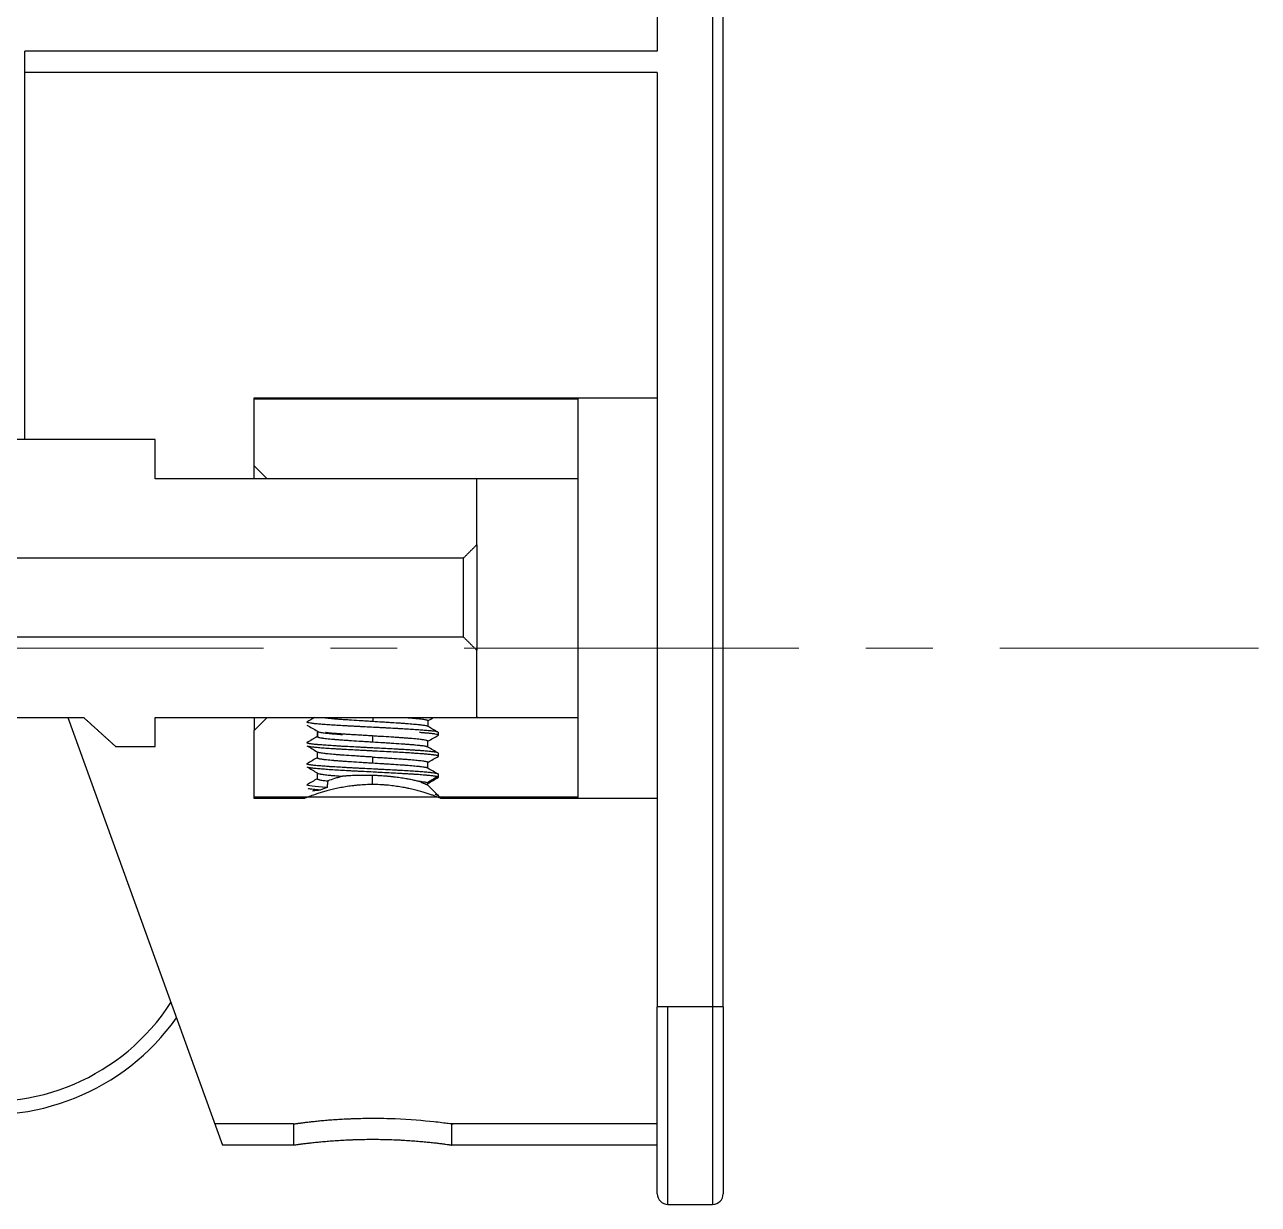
# Model space of a CAD drawing. Header units: millimetres. Extents: x 5775 to 7118, y 2756 to 3596.
# Drawn here: x 7071.67 to 7118.47, y 3073.29 to 3118.05 of the extents above; entities that cross this region are included whole.
import ezdxf

# ---------------------------------------------------------------- set-up
doc = ezdxf.new("R2010")
doc.units = ezdxf.units.MM
doc.linetypes.add('CENTERX2', pattern=[20.32, 12.7, -2.54, 2.54, -2.54])
doc.layers.add('CENTER', color=1, linetype='CENTERX2', lineweight=15)

msp = doc.modelspace()

# ---------------------------------------------------------------- linework, layer by layer
at = {"extrusion": (1, -1.83697e-16, 0)}
for p, q in [((7095.673, 3164.042), (7095.673, 3117.042)), ((7097.773, 3164.042), (7097.773, 3080.792)), ((7098.173, 3080.792), (7098.173, 3164.042)), ((7071.673, 3102.317), (7071.673, 3117.042)), ((7095.673, 3117.042), (7071.673, 3117.042)), ((7095.673, 3116.242), (7071.673, 3116.242)), ((7095.673, 3116.242), (7095.673, 3080.792)), ((7080.373, 3100.817), (7080.373, 3103.892)), ((7080.373, 3103.892), (7095.673, 3103.892)), ((7092.673, 3088.742), (7092.673, 3103.892)), ((7080.873, 3100.817), (7080.373, 3101.317)), ((7073.308, 3091.767), (7079.173, 3075.542)), ((7080.373, 3091.767), (7080.373, 3091.267)), ((7084.876, 3091.767), (7084.876, 3091.623)), ((7086.976, 3091.422), (7086.976, 3091.646)), ((7080.373, 3088.692), (7080.373, 3091.267)), ((7082.773, 3091.192), (7082.773, 3091.04)), ((7082.776, 3091.246), (7082.776, 3091.023)), ((7084.873, 3091.063), (7084.873, 3090.84)), ((7087.373, 3091.094), (7087.373, 3091.192)), ((7082.773, 3090.463), (7082.773, 3090.24)), ((7086.973, 3090.64), (7086.973, 3090.863)), ((7087.373, 3090.294), (7087.373, 3090.409)), ((7084.873, 3090.263), (7084.873, 3090.04)), ((7086.973, 3089.838), (7086.973, 3090.063)), ((7082.773, 3089.663), (7082.773, 3089.44)), ((7084.873, 3089.22), (7084.873, 3089.565)), ((7087.37, 3089.492), (7087.37, 3089.609)), ((7086.973, 3089.192), (7086.973, 3089.263)), ((7087.333, 3088.832), (7086.973, 3089.192)), ((7082.273, 3088.692), (7080.373, 3088.692)), ((7087.333, 3088.832), (7087.336, 3088.829)), ((7087.371, 3088.792), (7087.371, 3088.809)), ((7087.371, 3088.792), (7087.373, 3088.792)), ((7087.473, 3088.692), (7087.373, 3088.792)), ((7095.673, 3088.692), (7087.473, 3088.692)), ((7095.673, 3073.692), (7095.673, 3080.792)), ((7096.073, 3080.792), (7095.673, 3080.792)), ((7097.773, 3080.792), (7096.073, 3080.792)), ((7096.073, 3073.292), (7096.073, 3080.792)), ((7098.173, 3080.792), (7097.773, 3080.792)), ((7097.773, 3080.792), (7097.773, 3073.292)), ((7098.173, 3080.792), (7098.173, 3073.692)), ((7081.873, 3076.342), (7078.884, 3076.342)), ((7081.873, 3076.342), (7081.873, 3075.542)), ((7095.673, 3076.342), (7087.873, 3076.342)), ((7087.873, 3075.542), (7087.873, 3076.342)), ((7081.873, 3075.542), (7079.173, 3075.542)), ((7095.673, 3075.542), (7087.873, 3075.542)), ((7096.073, 3073.292), (7097.773, 3073.292))]:
    msp.add_line(p, q, dxfattribs=at)
for p, q in [((7092.673, 3103.842), (7080.373, 3103.842)), ((7088.823, 3098.317), (7088.823, 3100.817)), ((7092.673, 3088.742), (7080.373, 3088.742))]:
    msp.add_line(p, q)
at = {"extrusion": (1, 1.83697e-16, 0)}
msp.add_line((7080.873, 3091.767), (7080.373, 3091.267), dxfattribs=at)
for centre, radius, start, end in [((7070.317, 3085.424), 8.229, 259.1423, 327.0225), ((7070.317, 3085.424), 8.729, 259.1423, 324.5746), ((7096.073, 3073.692), 0.4, 180, 270), ((7097.773, 3073.692), 0.4, 270, 0)]:
    msp.add_arc(centre, radius, start, end)
for points, degree in [([(7076.623, 3102.317), (7073.323, 3102.317), (7070.023, 3102.317)], 2), ([(7076.623, 3100.817), (7076.623, 3101.567), (7076.623, 3102.317)], 2), ([(7092.673, 3100.817), (7082.345, 3100.817), (7076.623, 3100.817)], 2), ([(7088.823, 3098.317), (7088.573, 3098.067), (7088.323, 3097.817)], 2), ([(7069.273, 3097.817), (7077.792, 3097.817), (7086.312, 3097.817)], 2), ([(7088.323, 3094.817), (7078.798, 3094.817), (7069.273, 3094.817)], 2), ([(7088.323, 3094.817), (7088.573, 3094.567), (7088.823, 3094.317)], 2), ([(7070.023, 3091.767), (7072.456, 3091.767), (7073.906, 3091.767)], 2), ([(7073.906, 3091.767), (7074.514, 3091.217), (7075.123, 3090.667)], 2), ([(7076.623, 3090.667), (7076.623, 3091.217), (7076.623, 3091.767)], 2), ([(7076.623, 3091.767), (7082.277, 3091.767), (7092.673, 3091.767)], 2), ([(7082.679, 3091.767), (7082.578, 3091.709), (7082.477, 3091.651), (7082.376, 3091.592)], 3), ([(7082.376, 3091.477), (7082.509, 3091.4), (7082.643, 3091.323), (7082.776, 3091.246)], 3), ([(7086.942, 3091.445), (7086.965, 3091.437), (7086.976, 3091.429), (7086.976, 3091.422)], 3), ([(7086.976, 3091.646), (7087.046, 3091.687), (7087.115, 3091.727), (7087.185, 3091.767)], 3), ([(7087.373, 3091.192), (7087.24, 3091.269), (7087.108, 3091.345), (7086.976, 3091.422)], 3), ([(7082.773, 3091.04), (7082.64, 3090.963), (7082.507, 3090.886), (7082.373, 3090.809)], 3), ([(7086.973, 3090.863), (7087.106, 3090.94), (7087.239, 3091.017), (7087.373, 3091.094)], 3), ([(7087.373, 3091.192), (7087.373, 3091.196), (7087.37, 3091.2), (7087.363, 3091.204)], 3), ([(7075.123, 3090.667), (7075.873, 3090.667), (7076.623, 3090.667)], 2), ([(7082.373, 3090.694), (7082.507, 3090.617), (7082.64, 3090.54), (7082.773, 3090.463)], 3), ([(7087.373, 3090.409), (7087.239, 3090.486), (7087.106, 3090.563), (7086.973, 3090.64)], 3), ([(7082.773, 3090.24), (7082.64, 3090.163), (7082.507, 3090.086), (7082.373, 3090.009)], 3), ([(7086.973, 3090.063), (7087.106, 3090.14), (7087.239, 3090.217), (7087.373, 3090.294)], 3), ([(7082.373, 3089.894), (7082.507, 3089.817), (7082.64, 3089.74), (7082.773, 3089.663)], 3), ([(7086.939, 3089.862), (7086.962, 3089.854), (7086.973, 3089.846), (7086.973, 3089.838)], 3), ([(7087.333, 3089.516), (7087.202, 3089.439), (7087.071, 3089.362), (7086.939, 3089.285)], 3), ([(7087.37, 3089.609), (7087.238, 3089.686), (7087.105, 3089.762), (7086.973, 3089.838)], 3), ([(7086.973, 3089.263), (7087.105, 3089.339), (7087.238, 3089.416), (7087.37, 3089.492)], 3), ([(7087.37, 3089.609), (7087.37, 3089.613), (7087.367, 3089.617), (7087.36, 3089.621)], 3), ([(7082.773, 3089.44), (7082.64, 3089.363), (7082.506, 3089.286), (7082.373, 3089.209)], 3), ([(7083.143, 3089.106), (7082.66, 3089.141), (7082.375, 3089.175), (7082.373, 3089.209)], 3), ([(7087.371, 3088.809), (7087.359, 3088.816), (7087.348, 3088.822), (7087.336, 3088.829)], 3), ([(7087.371, 3088.809), (7087.37, 3088.813), (7087.367, 3088.816), (7087.361, 3088.82)], 3)]:
    msp.add_open_spline(points, degree=degree)
at = {"lineweight": -3}
for points, knots in [([(7088.823, 3098.317), (7088.823, 3098.317), (7088.823, 3096.317), (7088.823, 3094.317), (7088.823, 3094.317)], [0, 0, 0, 3.141508, 3.141508, 6.283015, 6.283015, 6.283015]), ([(7088.323, 3094.817), (7088.323, 3094.817), (7088.323, 3096.317), (7088.323, 3097.817), (7088.323, 3097.817)], [-4.712389, -4.712389, -4.712389, -2.356194, -2.356194, 0, 0, 0])]:
    msp.add_rational_spline(points, [1, 0.707106781187, 1, 0.707106781187, 1], degree=2, knots=knots, dxfattribs=at)
msp.add_open_spline([(7086.326, 3097.817), (7087.324, 3097.817), (7088.323, 3097.817)], degree=2, dxfattribs=at)
for points, degree, knots in [([(7088.823, 3091.767), (7088.823, 3091.792), (7088.823, 3091.817), (7088.823, 3093.067), (7088.823, 3094.317)], 2, [-9.05, -9.05, -9.05, -9, -9, -6.499946, -6.499946, -6.499946]), ([(7087.335, 3091.215), (7087.325, 3091.218), (7087.314, 3091.221), (7087.287, 3091.226), (7087.272, 3091.229), (7087.222, 3091.237), (7087.182, 3091.243), (7087.089, 3091.254), (7087.036, 3091.259), (7086.947, 3091.268), (7086.915, 3091.271), (7086.85, 3091.276), (7086.816, 3091.279), (7086.71, 3091.287), (7086.634, 3091.293), (7086.513, 3091.301), (7086.472, 3091.304), (7086.408, 3091.308), (7086.386, 3091.31), (7086.342, 3091.312), (7086.319, 3091.314), (7086.206, 3091.321), (7086.112, 3091.326), (7085.989, 3091.333), (7085.964, 3091.335), (7085.915, 3091.338), (7085.84, 3091.342), (7085.764, 3091.346), (7085.61, 3091.354), (7085.505, 3091.36), (7085.345, 3091.368), (7085.292, 3091.371), (7085.21, 3091.375), (7085.183, 3091.377), (7085.128, 3091.379), (7085.101, 3091.381), (7084.964, 3091.388), (7084.856, 3091.393), (7084.639, 3091.404), (7084.531, 3091.41), (7084.369, 3091.418), (7084.315, 3091.421), (7084.209, 3091.427), (7084.103, 3091.432), (7084, 3091.438), (7083.897, 3091.444), (7083.847, 3091.446), (7083.699, 3091.455), (7083.604, 3091.46), (7083.422, 3091.471), (7083.335, 3091.476), (7083.231, 3091.484), (7083.21, 3091.485), (7083.17, 3091.488), (7083.11, 3091.492), (7083.053, 3091.496), (7082.944, 3091.505), (7082.877, 3091.51), (7082.784, 3091.519), (7082.755, 3091.521), (7082.712, 3091.525), (7082.699, 3091.527), (7082.672, 3091.529), (7082.659, 3091.531), (7082.597, 3091.538), (7082.555, 3091.543), (7082.483, 3091.554), (7082.453, 3091.56), (7082.419, 3091.569), (7082.41, 3091.571), (7082.394, 3091.577), (7082.388, 3091.58), (7082.38, 3091.585), (7082.377, 3091.588), (7082.376, 3091.591), (7082.376, 3091.592), (7082.376, 3091.592)], 3, [0, 0, 0, 0, 0.022142, 0.022142, 0.044283, 0.044283, 0.088566, 0.088566, 0.132849, 0.132849, 0.154991, 0.154991, 0.177132, 0.177132, 0.221415, 0.221415, 0.243557, 0.243557, 0.254627, 0.254627, 0.265698, 0.265698, 0.309981, 0.309981, 0.321052, 0.321052, 0.332123, 0.354264, 0.354264, 0.398547, 0.398547, 0.420689, 0.420689, 0.431759, 0.431759, 0.44283, 0.44283, 0.487113, 0.487113, 0.531396, 0.531396, 0.553538, 0.553538, 0.575679, 0.597821, 0.597821, 0.619962, 0.619962, 0.664245, 0.664245, 0.708528, 0.708528, 0.719599, 0.719599, 0.73067, 0.752811, 0.752811, 0.797094, 0.797094, 0.819236, 0.819236, 0.830307, 0.830307, 0.841377, 0.841377, 0.88566, 0.88566, 0.929943, 0.929943, 0.952085, 0.952085, 0.974226, 0.974226, 0.996368, 0.996368, 1, 1, 1, 1]), ([(7082.974, 3091.767), (7082.975, 3091.767), (7082.976, 3091.767), (7082.992, 3091.765), (7083.007, 3091.763), (7083.056, 3091.756), (7083.091, 3091.752), (7083.205, 3091.74), (7083.292, 3091.731), (7083.402, 3091.722), (7083.414, 3091.721), (7083.439, 3091.719), (7083.477, 3091.715), (7083.516, 3091.712), (7083.596, 3091.706), (7083.706, 3091.698), (7083.823, 3091.69), (7083.914, 3091.684), (7083.945, 3091.681), (7084.008, 3091.677), (7084.039, 3091.675), (7084.199, 3091.665), (7084.329, 3091.656), (7084.531, 3091.644), (7084.599, 3091.64), (7084.737, 3091.631), (7084.806, 3091.627), (7084.876, 3091.623)], 3, [0.2789694, 0.2789694, 0.2789694, 0.2789694, 0.2809567, 0.2809567, 0.3122195, 0.3122195, 0.374745, 0.374745, 0.499796, 0.499796, 0.5154273, 0.5154273, 0.5310587, 0.5623215, 0.5623215, 0.624847, 0.6873725, 0.6873725, 0.7186352, 0.7186352, 0.749898, 0.749898, 0.874949, 0.874949, 0.9374745, 0.9374745, 1, 1, 1, 1]), ([(7084.876, 3091.623), (7084.999, 3091.616), (7085.12, 3091.608), (7085.299, 3091.597), (7085.358, 3091.593), (7085.446, 3091.588), (7085.475, 3091.586), (7085.534, 3091.582), (7085.563, 3091.58), (7085.707, 3091.571), (7085.817, 3091.564), (7085.975, 3091.553), (7086.026, 3091.549), (7086.101, 3091.544), (7086.126, 3091.542), (7086.174, 3091.538), (7086.198, 3091.536), (7086.316, 3091.527), (7086.402, 3091.519), (7086.519, 3091.508), (7086.556, 3091.505), (7086.609, 3091.499), (7086.626, 3091.497), (7086.659, 3091.494), (7086.675, 3091.492), (7086.752, 3091.483), (7086.804, 3091.475), (7086.867, 3091.464), (7086.885, 3091.461), (7086.918, 3091.453), (7086.931, 3091.449), (7086.942, 3091.446)], 3, [0, 0, 0, 0, 0.125, 0.125, 0.1875, 0.1875, 0.21875, 0.21875, 0.25, 0.25, 0.375, 0.375, 0.4375, 0.4375, 0.46875, 0.46875, 0.5, 0.5, 0.625, 0.625, 0.6875, 0.6875, 0.71875, 0.71875, 0.75, 0.75, 0.875, 0.875, 0.9375, 0.9375, 1, 1, 1, 1]), ([(7086.091, 3091.767), (7086.095, 3091.767), (7086.099, 3091.767), (7086.128, 3091.764), (7086.153, 3091.762), (7086.203, 3091.759), (7086.227, 3091.757), (7086.345, 3091.747), (7086.432, 3091.74), (7086.549, 3091.729), (7086.586, 3091.725), (7086.638, 3091.719), (7086.655, 3091.717), (7086.688, 3091.714), (7086.703, 3091.712), (7086.778, 3091.702), (7086.828, 3091.694), (7086.887, 3091.683), (7086.904, 3091.679), (7086.926, 3091.674), (7086.933, 3091.672), (7086.945, 3091.668), (7086.95, 3091.666), (7086.969, 3091.658), (7086.976, 3091.652), (7086.976, 3091.646)], 3, [0.3930164, 0.3930164, 0.3930164, 0.3930164, 0.3973653, 0.3973653, 0.4257485, 0.4257485, 0.4541318, 0.4541318, 0.5676647, 0.5676647, 0.6244312, 0.6244312, 0.6528144, 0.6528144, 0.6811976, 0.6811976, 0.7947306, 0.7947306, 0.851497, 0.851497, 0.8798803, 0.8798803, 0.9082635, 0.9082635, 1, 1, 1, 1]), ([(7082.773, 3091.04), (7082.773, 3091.036), (7082.776, 3091.031), (7082.786, 3091.025), (7082.791, 3091.023), (7082.801, 3091.019), (7082.807, 3091.017), (7082.827, 3091.011), (7082.843, 3091.007), (7082.883, 3090.998), (7082.906, 3090.994), (7082.945, 3090.988), (7082.959, 3090.986), (7082.989, 3090.982), (7083.004, 3090.979), (7083.053, 3090.973), (7083.088, 3090.969), (7083.202, 3090.956), (7083.289, 3090.948), (7083.399, 3090.939), (7083.412, 3090.938), (7083.437, 3090.936), (7083.475, 3090.933), (7083.514, 3090.93), (7083.593, 3090.923), (7083.703, 3090.915), (7083.82, 3090.907), (7083.911, 3090.9), (7083.942, 3090.898), (7084.005, 3090.894), (7084.037, 3090.892), (7084.196, 3090.881), (7084.327, 3090.873), (7084.528, 3090.861), (7084.596, 3090.857), (7084.734, 3090.848), (7084.804, 3090.844), (7084.873, 3090.84)], 3, [0, 0, 0, 0, 0.062118, 0.062118, 0.093381, 0.093381, 0.124644, 0.124644, 0.187169, 0.187169, 0.249694, 0.249694, 0.280957, 0.280957, 0.31222, 0.31222, 0.374745, 0.374745, 0.499796, 0.499796, 0.515428, 0.515428, 0.531059, 0.562322, 0.562322, 0.624847, 0.687373, 0.687373, 0.718635, 0.718635, 0.749898, 0.749898, 0.874949, 0.874949, 0.937475, 0.937475, 1, 1, 1, 1]), ([(7082.776, 3091.246), (7082.776, 3091.246), (7082.776, 3091.245), (7082.777, 3091.242), (7082.778, 3091.24), (7082.781, 3091.237), (7082.784, 3091.235), (7082.8, 3091.225), (7082.824, 3091.217), (7082.867, 3091.208), (7082.877, 3091.206), (7082.897, 3091.202), (7082.908, 3091.2), (7082.942, 3091.195), (7082.967, 3091.191), (7083.05, 3091.18), (7083.115, 3091.173), (7083.208, 3091.163), (7083.227, 3091.161), (7083.267, 3091.157), (7083.287, 3091.155), (7083.35, 3091.149), (7083.394, 3091.145), (7083.53, 3091.134), (7083.628, 3091.127), (7083.734, 3091.119)], 3, [0, 0, 0, 0, 0.014423, 0.014423, 0.059222, 0.059222, 0.104021, 0.104021, 0.283216, 0.283216, 0.328015, 0.328015, 0.372814, 0.372814, 0.462412, 0.462412, 0.641608, 0.641608, 0.686407, 0.686407, 0.731206, 0.731206, 0.820804, 0.820804, 1, 1, 1, 1]), ([(7084.873, 3091.063), (7084.804, 3091.067), (7084.666, 3091.076), (7084.463, 3091.088), (7084.33, 3091.096), (7084.231, 3091.103), (7084.198, 3091.105), (7084.133, 3091.109), (7084.101, 3091.111), (7084.005, 3091.117), (7083.943, 3091.121), (7083.823, 3091.129), (7083.764, 3091.133), (7083.679, 3091.14), (7083.636, 3091.143), (7083.595, 3091.146), (7083.568, 3091.148), (7083.554, 3091.149), (7083.487, 3091.155), (7083.436, 3091.159), (7083.291, 3091.171), (7083.204, 3091.18), (7083.114, 3091.189), (7083.101, 3091.191), (7083.088, 3091.192)], 3, [0, 0, 0, 0, 0.0624745, 0.1249491, 0.1874236, 0.1874236, 0.2186609, 0.2186609, 0.2498982, 0.2498982, 0.3123727, 0.3123727, 0.3748473, 0.3748473, 0.4060845, 0.4217032, 0.4217032, 0.4373218, 0.4373218, 0.4997963, 0.4997963, 0.6247454, 0.6247454, 0.6466519, 0.6466519, 0.6466519, 0.6466519]), ([(7086.973, 3090.863), (7086.973, 3090.867), (7086.97, 3090.871), (7086.96, 3090.877), (7086.955, 3090.879), (7086.945, 3090.883), (7086.939, 3090.886), (7086.906, 3090.896), (7086.866, 3090.904), (7086.801, 3090.915), (7086.787, 3090.917), (7086.757, 3090.921), (7086.742, 3090.923), (7086.693, 3090.93), (7086.658, 3090.934), (7086.544, 3090.946), (7086.457, 3090.954), (7086.347, 3090.964), (7086.334, 3090.965), (7086.309, 3090.967), (7086.271, 3090.97), (7086.232, 3090.973), (7086.153, 3090.979), (7086.043, 3090.988), (7085.925, 3090.996), (7085.834, 3091.003), (7085.804, 3091.005), (7085.741, 3091.009), (7085.709, 3091.011), (7085.55, 3091.021), (7085.419, 3091.029), (7085.218, 3091.042), (7085.15, 3091.046), (7085.012, 3091.054), (7084.942, 3091.059), (7084.873, 3091.063)], 3, [0, 0, 0, 0, 0.062118, 0.062118, 0.093381, 0.093381, 0.124643, 0.124643, 0.249694, 0.249694, 0.280957, 0.280957, 0.31222, 0.31222, 0.374745, 0.374745, 0.499796, 0.499796, 0.515428, 0.515428, 0.531059, 0.562322, 0.562322, 0.624847, 0.687373, 0.687373, 0.718635, 0.718635, 0.749898, 0.749898, 0.874949, 0.874949, 0.937475, 0.937475, 1, 1, 1, 1]), ([(7087.373, 3091.094), (7087.373, 3091.096), (7087.372, 3091.098), (7087.367, 3091.102), (7087.363, 3091.105), (7087.353, 3091.109), (7087.349, 3091.111), (7087.34, 3091.114), (7087.335, 3091.115), (7087.309, 3091.122), (7087.28, 3091.128), (7087.225, 3091.138), (7087.205, 3091.141), (7087.161, 3091.147), (7087.138, 3091.15), (7087.061, 3091.159), (7087.004, 3091.164), (7086.922, 3091.171), (7086.906, 3091.173), (7086.872, 3091.176), (7086.854, 3091.177), (7086.8, 3091.181), (7086.763, 3091.184), (7086.702, 3091.189), (7086.679, 3091.19), (7086.655, 3091.192)], 3, [0, 0, 0, 0, 0.0171676, 0.0171676, 0.0428693, 0.0428693, 0.0557202, 0.0557202, 0.068571, 0.068571, 0.1199744, 0.1199744, 0.145676, 0.145676, 0.1713777, 0.1713777, 0.2227811, 0.2227811, 0.2356319, 0.2356319, 0.2484828, 0.2484828, 0.2741845, 0.2741845, 0.2892927, 0.2892927, 0.2892927, 0.2892927]), ([(7087.304, 3090.439), (7087.288, 3090.443), (7087.268, 3090.446), (7087.237, 3090.451), (7087.228, 3090.452), (7087.209, 3090.455), (7087.199, 3090.457), (7087.168, 3090.461), (7087.145, 3090.463), (7087.074, 3090.472), (7087.02, 3090.478), (7086.9, 3090.489), (7086.834, 3090.495), (7086.745, 3090.502), (7086.726, 3090.503), (7086.689, 3090.506), (7086.632, 3090.51), (7086.572, 3090.514), (7086.511, 3090.518), (7086.49, 3090.519), (7086.448, 3090.522), (7086.426, 3090.523), (7086.361, 3090.528), (7086.317, 3090.53), (7086.182, 3090.539), (7086.088, 3090.544), (7085.942, 3090.553), (7085.893, 3090.556), (7085.817, 3090.56), (7085.792, 3090.561), (7085.74, 3090.564), (7085.714, 3090.566), (7085.585, 3090.573), (7085.375, 3090.584), (7085.159, 3090.594), (7085.023, 3090.601), (7084.996, 3090.603), (7084.941, 3090.605), (7084.913, 3090.607), (7084.831, 3090.611), (7084.776, 3090.614), (7084.667, 3090.62), (7084.612, 3090.622), (7084.53, 3090.627), (7084.503, 3090.628), (7084.449, 3090.631), (7084.422, 3090.632), (7084.288, 3090.639), (7084.077, 3090.65), (7083.876, 3090.661), (7083.753, 3090.668), (7083.728, 3090.669), (7083.68, 3090.672), (7083.655, 3090.674), (7083.584, 3090.678), (7083.538, 3090.681), (7083.402, 3090.689), (7083.315, 3090.695), (7083.193, 3090.703), (7083.153, 3090.706), (7083.095, 3090.71), (7083.075, 3090.711), (7083.038, 3090.714), (7083.019, 3090.716), (7082.928, 3090.723), (7082.861, 3090.728), (7082.784, 3090.735), (7082.769, 3090.736), (7082.74, 3090.739), (7082.697, 3090.743), (7082.659, 3090.747), (7082.586, 3090.756), (7082.544, 3090.761), (7082.491, 3090.77), (7082.475, 3090.773), (7082.454, 3090.777), (7082.447, 3090.778), (7082.434, 3090.781), (7082.429, 3090.782), (7082.402, 3090.789), (7082.38, 3090.798), (7082.374, 3090.806), (7082.373, 3090.809)], 3, [0, 0, 0, 0, 0.029921, 0.029921, 0.041186, 0.041186, 0.052451, 0.052451, 0.074982, 0.074982, 0.120043, 0.120043, 0.165105, 0.165105, 0.17637, 0.17637, 0.187635, 0.210166, 0.210166, 0.221431, 0.221431, 0.232696, 0.232696, 0.255227, 0.255227, 0.300288, 0.300288, 0.322819, 0.322819, 0.334084, 0.334084, 0.34535, 0.34535, 0.390411, 0.435472, 0.435472, 0.446737, 0.446737, 0.458003, 0.458003, 0.480533, 0.480533, 0.503064, 0.503064, 0.514329, 0.514329, 0.525595, 0.525595, 0.570656, 0.615717, 0.615717, 0.626982, 0.626982, 0.638248, 0.638248, 0.660778, 0.660778, 0.70584, 0.70584, 0.72837, 0.72837, 0.739636, 0.739636, 0.750901, 0.750901, 0.795962, 0.795962, 0.807227, 0.807227, 0.818493, 0.841023, 0.841023, 0.886085, 0.886085, 0.908615, 0.908615, 0.919881, 0.919881, 0.931146, 0.931146, 0.976207, 1, 1, 1, 1]), ([(7087.373, 3090.294), (7087.372, 3090.296), (7087.372, 3090.298), (7087.367, 3090.303), (7087.362, 3090.306), (7087.342, 3090.314), (7087.321, 3090.32), (7087.278, 3090.329), (7087.262, 3090.331), (7087.235, 3090.336), (7087.225, 3090.337), (7087.205, 3090.34), (7087.194, 3090.342), (7087.139, 3090.35), (7087.088, 3090.356), (7086.972, 3090.367), (7086.907, 3090.373), (7086.818, 3090.38), (7086.8, 3090.382), (7086.762, 3090.384), (7086.743, 3090.386), (7086.685, 3090.39), (7086.604, 3090.396), (7086.518, 3090.402), (7086.451, 3090.406), (7086.429, 3090.408), (7086.383, 3090.411), (7086.36, 3090.412), (7086.244, 3090.42), (7086.146, 3090.426), (7085.944, 3090.438), (7085.839, 3090.443), (7085.621, 3090.455), (7085.51, 3090.461), (7085.287, 3090.472), (7085.173, 3090.478), (7085.03, 3090.485), (7085.001, 3090.487), (7084.943, 3090.49), (7084.914, 3090.491), (7084.827, 3090.496), (7084.77, 3090.499), (7084.654, 3090.505), (7084.597, 3090.508), (7084.511, 3090.512), (7084.482, 3090.514), (7084.425, 3090.517), (7084.396, 3090.518), (7084.255, 3090.525), (7084.145, 3090.531), (7083.929, 3090.543), (7083.824, 3090.549), (7083.695, 3090.556), (7083.67, 3090.558), (7083.619, 3090.56), (7083.595, 3090.562), (7083.521, 3090.566), (7083.473, 3090.569), (7083.333, 3090.578), (7083.245, 3090.584), (7083.119, 3090.593), (7083.079, 3090.596), (7083.02, 3090.6), (7083, 3090.601), (7082.963, 3090.604), (7082.907, 3090.609), (7082.855, 3090.613), (7082.789, 3090.619), (7082.757, 3090.622), (7082.668, 3090.631), (7082.616, 3090.637), (7082.527, 3090.648), (7082.49, 3090.654), (7082.453, 3090.661), (7082.447, 3090.663), (7082.441, 3090.664)], 3, [0, 0, 0, 0, 0.015955, 0.015955, 0.039699, 0.039699, 0.087187, 0.087187, 0.110931, 0.110931, 0.122803, 0.122803, 0.134675, 0.134675, 0.182163, 0.182163, 0.229651, 0.229651, 0.241523, 0.241523, 0.253395, 0.253395, 0.277139, 0.300882, 0.300882, 0.312754, 0.312754, 0.324626, 0.324626, 0.372114, 0.372114, 0.419602, 0.419602, 0.46709, 0.46709, 0.514578, 0.514578, 0.52645, 0.52645, 0.538322, 0.538322, 0.562066, 0.562066, 0.58581, 0.58581, 0.597682, 0.597682, 0.609554, 0.609554, 0.657042, 0.657042, 0.70453, 0.70453, 0.716402, 0.716402, 0.728274, 0.728274, 0.752018, 0.752018, 0.799506, 0.799506, 0.82325, 0.82325, 0.835122, 0.835122, 0.846994, 0.870737, 0.870737, 0.894481, 0.894481, 0.941969, 0.941969, 0.989457, 0.989457, 1, 1, 1, 1]), ([(7084.873, 3090.263), (7084.804, 3090.267), (7084.666, 3090.275), (7084.463, 3090.288), (7084.33, 3090.296), (7084.231, 3090.303), (7084.198, 3090.305), (7084.133, 3090.309), (7084.101, 3090.311), (7083.942, 3090.321), (7083.821, 3090.329), (7083.679, 3090.34), (7083.636, 3090.343), (7083.595, 3090.346), (7083.568, 3090.348), (7083.554, 3090.349), (7083.487, 3090.354), (7083.436, 3090.359), (7083.291, 3090.371), (7083.204, 3090.38), (7083.108, 3090.39), (7083.09, 3090.392), (7083.054, 3090.396), (7083.037, 3090.398), (7082.989, 3090.404), (7082.959, 3090.409), (7082.907, 3090.417), (7082.884, 3090.421), (7082.854, 3090.427), (7082.845, 3090.429), (7082.828, 3090.434), (7082.82, 3090.436), (7082.786, 3090.446), (7082.773, 3090.455), (7082.773, 3090.463), (7082.773, 3090.463), (7082.773, 3090.463)], 3, [0, 0, 0, 0, 0.062475, 0.12495, 0.187424, 0.187424, 0.218662, 0.218662, 0.249899, 0.249899, 0.374849, 0.374849, 0.406086, 0.421705, 0.421705, 0.437323, 0.437323, 0.499798, 0.499798, 0.624748, 0.624748, 0.655985, 0.655985, 0.687222, 0.687222, 0.749697, 0.749697, 0.812172, 0.812172, 0.843409, 0.843409, 0.874647, 0.874647, 0.999596, 0.999596, 1, 1, 1, 1]), ([(7084.873, 3090.84), (7085.012, 3090.831), (7085.148, 3090.823), (7085.349, 3090.811), (7085.416, 3090.807), (7085.515, 3090.8), (7085.548, 3090.798), (7085.613, 3090.794), (7085.645, 3090.792), (7085.804, 3090.782), (7085.925, 3090.773), (7086.067, 3090.763), (7086.11, 3090.76), (7086.151, 3090.756), (7086.178, 3090.754), (7086.192, 3090.753), (7086.259, 3090.748), (7086.36, 3090.74), (7086.452, 3090.732), (7086.539, 3090.723), (7086.58, 3090.719), (7086.638, 3090.713), (7086.656, 3090.711), (7086.692, 3090.706), (7086.709, 3090.704), (7086.757, 3090.698), (7086.816, 3090.69), (7086.862, 3090.681), (7086.892, 3090.675), (7086.901, 3090.673), (7086.918, 3090.669), (7086.926, 3090.667), (7086.946, 3090.661), (7086.956, 3090.657), (7086.97, 3090.648), (7086.973, 3090.644), (7086.973, 3090.64), (7086.973, 3090.64)], 3, [0, 0, 0, 0, 0.124949, 0.124949, 0.187424, 0.187424, 0.218661, 0.218661, 0.249899, 0.249899, 0.374848, 0.374848, 0.406085, 0.421704, 0.421704, 0.437323, 0.437323, 0.499797, 0.562272, 0.562272, 0.624746, 0.624746, 0.655984, 0.655984, 0.687221, 0.687221, 0.749696, 0.81217, 0.81217, 0.843408, 0.843408, 0.874645, 0.874645, 0.93712, 0.93712, 0.999594, 1, 1, 1, 1]), ([(7087.332, 3089.632), (7087.323, 3089.635), (7087.311, 3089.637), (7087.284, 3089.643), (7087.269, 3089.646), (7087.219, 3089.654), (7087.179, 3089.66), (7087.086, 3089.671), (7087.033, 3089.676), (7086.944, 3089.685), (7086.912, 3089.688), (7086.847, 3089.693), (7086.813, 3089.696), (7086.707, 3089.704), (7086.631, 3089.71), (7086.511, 3089.718), (7086.469, 3089.721), (7086.405, 3089.725), (7086.383, 3089.727), (7086.339, 3089.729), (7086.316, 3089.731), (7086.203, 3089.738), (7086.109, 3089.743), (7085.986, 3089.75), (7085.961, 3089.752), (7085.912, 3089.754), (7085.837, 3089.759), (7085.761, 3089.763), (7085.607, 3089.771), (7085.502, 3089.777), (7085.342, 3089.785), (7085.289, 3089.788), (7085.207, 3089.792), (7085.18, 3089.793), (7085.125, 3089.796), (7085.098, 3089.798), (7084.962, 3089.804), (7084.853, 3089.81), (7084.636, 3089.821), (7084.528, 3089.827), (7084.366, 3089.835), (7084.312, 3089.838), (7084.206, 3089.844), (7084.1, 3089.849), (7083.997, 3089.855), (7083.895, 3089.86), (7083.844, 3089.863), (7083.696, 3089.871), (7083.601, 3089.877), (7083.419, 3089.888), (7083.332, 3089.893), (7083.228, 3089.9), (7083.207, 3089.902), (7083.167, 3089.905), (7083.107, 3089.909), (7083.05, 3089.913), (7082.941, 3089.922), (7082.874, 3089.927), (7082.781, 3089.935), (7082.752, 3089.938), (7082.71, 3089.942), (7082.696, 3089.944), (7082.669, 3089.946), (7082.656, 3089.948), (7082.594, 3089.955), (7082.552, 3089.96), (7082.48, 3089.971), (7082.45, 3089.977), (7082.417, 3089.985), (7082.407, 3089.988), (7082.391, 3089.994), (7082.385, 3089.997), (7082.377, 3090.002), (7082.374, 3090.005), (7082.373, 3090.008), (7082.373, 3090.009), (7082.373, 3090.009)], 3, [0, 0, 0, 0, 0.022142, 0.022142, 0.044283, 0.044283, 0.088566, 0.088566, 0.132849, 0.132849, 0.154991, 0.154991, 0.177132, 0.177132, 0.221415, 0.221415, 0.243557, 0.243557, 0.254627, 0.254627, 0.265698, 0.265698, 0.309981, 0.309981, 0.321052, 0.321052, 0.332123, 0.354264, 0.354264, 0.398547, 0.398547, 0.420689, 0.420689, 0.431759, 0.431759, 0.44283, 0.44283, 0.487113, 0.487113, 0.531396, 0.531396, 0.553538, 0.553538, 0.575679, 0.597821, 0.597821, 0.619962, 0.619962, 0.664245, 0.664245, 0.708528, 0.708528, 0.719599, 0.719599, 0.73067, 0.752811, 0.752811, 0.797094, 0.797094, 0.819236, 0.819236, 0.830307, 0.830307, 0.841377, 0.841377, 0.88566, 0.88566, 0.929943, 0.929943, 0.952085, 0.952085, 0.974226, 0.974226, 0.996368, 0.996368, 1, 1, 1, 1]), ([(7082.773, 3090.24), (7082.773, 3090.236), (7082.776, 3090.232), (7082.786, 3090.225), (7082.791, 3090.223), (7082.801, 3090.219), (7082.807, 3090.217), (7082.84, 3090.206), (7082.88, 3090.198), (7082.945, 3090.188), (7082.959, 3090.186), (7082.989, 3090.182), (7083.004, 3090.179), (7083.053, 3090.173), (7083.088, 3090.169), (7083.202, 3090.157), (7083.289, 3090.148), (7083.399, 3090.139), (7083.412, 3090.138), (7083.437, 3090.136), (7083.475, 3090.132), (7083.514, 3090.129), (7083.593, 3090.123), (7083.703, 3090.115), (7083.82, 3090.107), (7083.911, 3090.101), (7083.942, 3090.098), (7084.005, 3090.094), (7084.037, 3090.092), (7084.196, 3090.082), (7084.327, 3090.073), (7084.528, 3090.061), (7084.596, 3090.056), (7084.734, 3090.048), (7084.804, 3090.044), (7084.873, 3090.04)], 3, [0, 0, 0, 0, 0.062117, 0.062117, 0.09338, 0.09338, 0.124643, 0.124643, 0.249694, 0.249694, 0.280957, 0.280957, 0.312219, 0.312219, 0.374745, 0.374745, 0.499796, 0.499796, 0.515427, 0.515427, 0.531059, 0.562321, 0.562321, 0.624847, 0.687372, 0.687372, 0.718635, 0.718635, 0.749898, 0.749898, 0.874949, 0.874949, 0.937474, 0.937474, 1, 1, 1, 1]), ([(7084.873, 3090.263), (7084.999, 3090.255), (7085.123, 3090.248), (7085.307, 3090.237), (7085.367, 3090.233), (7085.458, 3090.227), (7085.488, 3090.225), (7085.547, 3090.221), (7085.577, 3090.22), (7085.724, 3090.21), (7085.837, 3090.202), (7085.997, 3090.191), (7086.049, 3090.187), (7086.125, 3090.181), (7086.15, 3090.179), (7086.2, 3090.176), (7086.224, 3090.174), (7086.342, 3090.164), (7086.429, 3090.157), (7086.546, 3090.146), (7086.583, 3090.142), (7086.635, 3090.136), (7086.652, 3090.134), (7086.685, 3090.131), (7086.701, 3090.129), (7086.776, 3090.119), (7086.825, 3090.111), (7086.884, 3090.1), (7086.902, 3090.096), (7086.923, 3090.091), (7086.93, 3090.089), (7086.942, 3090.085), (7086.947, 3090.083), (7086.966, 3090.075), (7086.973, 3090.069), (7086.973, 3090.063)], 3, [0, 0, 0, 0, 0.113533, 0.113533, 0.170299, 0.170299, 0.198683, 0.198683, 0.227066, 0.227066, 0.340599, 0.340599, 0.397365, 0.397365, 0.425749, 0.425749, 0.454132, 0.454132, 0.567665, 0.567665, 0.624431, 0.624431, 0.652814, 0.652814, 0.681198, 0.681198, 0.794731, 0.794731, 0.851497, 0.851497, 0.87988, 0.87988, 0.908264, 0.908264, 1, 1, 1, 1]), ([(7084.873, 3090.04), (7084.996, 3090.033), (7085.117, 3090.025), (7085.296, 3090.014), (7085.355, 3090.01), (7085.443, 3090.005), (7085.473, 3090.003), (7085.531, 3089.999), (7085.56, 3089.997), (7085.704, 3089.988), (7085.814, 3089.981), (7085.972, 3089.97), (7086.023, 3089.966), (7086.098, 3089.961), (7086.123, 3089.959), (7086.171, 3089.955), (7086.196, 3089.953), (7086.313, 3089.944), (7086.399, 3089.936), (7086.516, 3089.925), (7086.554, 3089.922), (7086.606, 3089.916), (7086.623, 3089.914), (7086.656, 3089.911), (7086.672, 3089.909), (7086.749, 3089.9), (7086.801, 3089.892), (7086.864, 3089.881), (7086.883, 3089.878), (7086.915, 3089.87), (7086.928, 3089.866), (7086.939, 3089.863)], 3, [0, 0, 0, 0, 0.125, 0.125, 0.1875, 0.1875, 0.21875, 0.21875, 0.25, 0.25, 0.375, 0.375, 0.4375, 0.4375, 0.46875, 0.46875, 0.5, 0.5, 0.625, 0.625, 0.6875, 0.6875, 0.71875, 0.71875, 0.75, 0.75, 0.875, 0.875, 0.9375, 0.9375, 1, 1, 1, 1]), ([(7087.332, 3089.516), (7087.322, 3089.519), (7087.31, 3089.522), (7087.288, 3089.527), (7087.281, 3089.528), (7087.265, 3089.531), (7087.256, 3089.533), (7087.211, 3089.54), (7087.168, 3089.546), (7087.067, 3089.557), (7087.009, 3089.563), (7086.928, 3089.571), (7086.911, 3089.572), (7086.877, 3089.575), (7086.825, 3089.58), (7086.769, 3089.584), (7086.654, 3089.593), (7086.572, 3089.599), (7086.44, 3089.607), (7086.395, 3089.61), (7086.301, 3089.616), (7086.253, 3089.619), (7086.155, 3089.625), (7086.105, 3089.628), (7086.029, 3089.632), (7086.003, 3089.634), (7085.951, 3089.637), (7085.924, 3089.638), (7085.793, 3089.646), (7085.685, 3089.651), (7085.465, 3089.663), (7085.353, 3089.669), (7085.21, 3089.677), (7085.181, 3089.678), (7085.124, 3089.681), (7085.037, 3089.685), (7084.951, 3089.69), (7084.779, 3089.698), (7084.665, 3089.704), (7084.494, 3089.713), (7084.437, 3089.716), (7084.352, 3089.72), (7084.324, 3089.722), (7084.268, 3089.725), (7084.183, 3089.729), (7084.1, 3089.734), (7084.018, 3089.738), (7083.991, 3089.74), (7083.937, 3089.743), (7083.91, 3089.744), (7083.777, 3089.752), (7083.675, 3089.758), (7083.479, 3089.769), (7083.386, 3089.775), (7083.251, 3089.783), (7083.208, 3089.786), (7083.123, 3089.792), (7083.083, 3089.795), (7082.965, 3089.804), (7082.893, 3089.81), (7082.794, 3089.819), (7082.763, 3089.822), (7082.718, 3089.826), (7082.703, 3089.828), (7082.675, 3089.831), (7082.661, 3089.832), (7082.595, 3089.84), (7082.55, 3089.845), (7082.475, 3089.856), (7082.445, 3089.862), (7082.419, 3089.869), (7082.416, 3089.87), (7082.413, 3089.871)], 3, [0, 0, 0, 0, 0.024821, 0.024821, 0.037232, 0.037232, 0.049643, 0.049643, 0.099285, 0.099285, 0.148928, 0.148928, 0.161338, 0.161338, 0.173749, 0.19857, 0.19857, 0.248213, 0.248213, 0.273034, 0.273034, 0.297855, 0.297855, 0.322677, 0.322677, 0.335087, 0.335087, 0.347498, 0.347498, 0.397141, 0.397141, 0.446783, 0.446783, 0.459194, 0.459194, 0.471605, 0.496426, 0.496426, 0.546068, 0.546068, 0.57089, 0.57089, 0.5833, 0.5833, 0.595711, 0.620532, 0.620532, 0.632943, 0.632943, 0.645354, 0.645354, 0.694996, 0.694996, 0.744639, 0.744639, 0.76946, 0.76946, 0.794281, 0.794281, 0.843924, 0.843924, 0.868745, 0.868745, 0.881156, 0.881156, 0.893566, 0.893566, 0.943209, 0.943209, 0.992852, 0.992852, 1, 1, 1, 1]), ([(7082.773, 3089.663), (7082.773, 3089.662), (7082.773, 3089.662), (7082.774, 3089.659), (7082.775, 3089.657), (7082.778, 3089.654), (7082.781, 3089.652), (7082.797, 3089.642), (7082.821, 3089.634), (7082.864, 3089.625), (7082.874, 3089.623), (7082.894, 3089.619), (7082.905, 3089.617), (7082.939, 3089.612), (7082.964, 3089.608), (7083.047, 3089.597), (7083.112, 3089.589), (7083.205, 3089.58), (7083.224, 3089.578), (7083.264, 3089.574), (7083.285, 3089.572), (7083.347, 3089.566), (7083.391, 3089.562), (7083.527, 3089.551), (7083.626, 3089.543), (7083.731, 3089.536)], 3, [0, 0, 0, 0, 0.014423, 0.014423, 0.059222, 0.059222, 0.104021, 0.104021, 0.283216, 0.283216, 0.328015, 0.328015, 0.372814, 0.372814, 0.462412, 0.462412, 0.641608, 0.641608, 0.686407, 0.686407, 0.731206, 0.731206, 0.820804, 0.820804, 1, 1, 1, 1]), ([(7083.731, 3089.536), (7083.677, 3089.522), (7083.625, 3089.507), (7083.524, 3089.478), (7083.476, 3089.463), (7083.338, 3089.418), (7083.253, 3089.388), (7083.177, 3089.36)], 3, [0, 0, 0, 0, 0.25, 0.25, 0.5, 0.5, 1, 1, 1, 1]), ([(7084.873, 3089.565), (7084.765, 3089.568), (7084.66, 3089.57), (7084.506, 3089.569), (7084.455, 3089.569), (7084.379, 3089.568), (7084.354, 3089.567), (7084.304, 3089.566), (7084.279, 3089.565), (7084.158, 3089.562), (7084.066, 3089.558), (7083.957, 3089.552), (7083.935, 3089.55), (7083.892, 3089.548), (7083.871, 3089.546), (7083.81, 3089.542), (7083.77, 3089.539), (7083.731, 3089.536)], 3, [0, 0, 0, 0, 0.25, 0.25, 0.375, 0.375, 0.4375, 0.4375, 0.5, 0.5, 0.75, 0.75, 0.8125, 0.8125, 0.875, 0.875, 1, 1, 1, 1]), ([(7086.63, 3089.337), (7086.587, 3089.348), (7086.54, 3089.359), (7086.439, 3089.382), (7086.384, 3089.394), (7086.294, 3089.412), (7086.263, 3089.418), (7086.215, 3089.427), (7086.199, 3089.43), (7086.166, 3089.436), (7086.149, 3089.439), (7086.063, 3089.453), (7085.991, 3089.465), (7085.84, 3089.487), (7085.761, 3089.497), (7085.656, 3089.509), (7085.635, 3089.512), (7085.593, 3089.516), (7085.571, 3089.518), (7085.507, 3089.525), (7085.464, 3089.529), (7085.332, 3089.541), (7085.243, 3089.547), (7085.106, 3089.555), (7085.06, 3089.558), (7084.966, 3089.562), (7084.92, 3089.563), (7084.873, 3089.565)], 3, [0, 0, 0, 0, 0.125, 0.125, 0.25, 0.25, 0.3125, 0.3125, 0.34375, 0.34375, 0.375, 0.375, 0.5, 0.5, 0.625, 0.625, 0.65625, 0.65625, 0.6875, 0.6875, 0.75, 0.75, 0.875, 0.875, 0.9375, 0.9375, 1, 1, 1, 1]), ([(7087.37, 3089.492), (7087.37, 3089.492), (7087.37, 3089.496), (7087.364, 3089.504), (7087.345, 3089.512), (7087.332, 3089.516)], 3, [0, 0, 0, 0, 0.018887, 0.509444, 1, 1, 1, 1]), ([(7084.873, 3089.22), (7084.783, 3089.22), (7084.605, 3089.216), (7084.431, 3089.205), (7084.301, 3089.194), (7084.237, 3089.188), (7084.173, 3089.18), (7084.131, 3089.175), (7084.109, 3089.173), (7084.004, 3089.16), (7083.922, 3089.148), (7083.763, 3089.121), (7083.685, 3089.107), (7083.572, 3089.084), (7083.535, 3089.077), (7083.462, 3089.061), (7083.426, 3089.052), (7083.32, 3089.028), (7083.253, 3089.011), (7083.124, 3088.977), (7083.062, 3088.96), (7082.975, 3088.934), (7082.946, 3088.925), (7082.891, 3088.909), (7082.864, 3088.9), (7082.785, 3088.875), (7082.736, 3088.859), (7082.6, 3088.814), (7082.524, 3088.787), (7082.446, 3088.758), (7082.432, 3088.753), (7082.404, 3088.742), (7082.391, 3088.737), (7082.356, 3088.724), (7082.336, 3088.717), (7082.289, 3088.698), (7082.273, 3088.692), (7082.273, 3088.692)], 3, [0, 0, 0, 0, 0.0625, 0.125, 0.125, 0.15625, 0.171875, 0.171875, 0.1875, 0.1875, 0.25, 0.25, 0.3125, 0.3125, 0.34375, 0.34375, 0.375, 0.375, 0.4375, 0.4375, 0.5, 0.5, 0.53125, 0.53125, 0.5625, 0.5625, 0.625, 0.625, 0.75, 0.75, 0.78125, 0.78125, 0.8125, 0.8125, 0.875, 0.875, 1, 1, 1, 1]), ([(7082.884, 3089.01), (7082.858, 3089.012), (7082.833, 3089.014), (7082.785, 3089.018), (7082.762, 3089.02), (7082.695, 3089.027), (7082.655, 3089.031), (7082.582, 3089.039), (7082.517, 3089.048), (7082.468, 3089.057), (7082.442, 3089.062), (7082.437, 3089.064), (7082.431, 3089.065), (7082.43, 3089.065), (7082.428, 3089.066)], 3, [0, 0, 0, 0, 0.115567, 0.115567, 0.231134, 0.231134, 0.462268, 0.462268, 0.693402, 0.924536, 0.924536, 0.98232, 0.98232, 1, 1, 1, 1]), ([(7082.883, 3089.011), (7082.825, 3089.003), (7082.776, 3088.996), (7082.692, 3088.985), (7082.658, 3088.981), (7082.618, 3088.977), (7082.606, 3088.976), (7082.594, 3088.975), (7082.591, 3088.975), (7082.588, 3088.975)], 3, [0, 0, 0, 0, 0.376223, 0.376223, 0.752446, 0.752446, 0.940558, 0.940558, 1, 1, 1, 1]), ([(7082.773, 3089.44), (7082.773, 3089.436), (7082.779, 3089.427), (7082.799, 3089.418), (7082.822, 3089.411), (7082.83, 3089.408), (7082.85, 3089.404), (7082.86, 3089.401), (7082.895, 3089.394), (7082.948, 3089.385), (7083.016, 3089.376), (7083.091, 3089.368), (7083.132, 3089.363), (7083.177, 3089.359)], 3, [0, 0, 0, 0, 0.145075, 0.31606, 0.31606, 0.401552, 0.401552, 0.487045, 0.487045, 0.65803, 0.829015, 0.829015, 1, 1, 1, 1]), ([(7083.143, 3089.106), (7083.096, 3089.09), (7083.051, 3089.074), (7082.965, 3089.043), (7082.923, 3089.027), (7082.884, 3089.012)], 3, [0, 0, 0, 0, 0.5, 0.5, 1, 1, 1, 1]), ([(7083.175, 3089.358), (7083.167, 3089.318), (7083.161, 3089.277), (7083.151, 3089.193), (7083.146, 3089.15), (7083.143, 3089.106)], 3, [0, 0, 0, 0, 0.5, 0.5, 1, 1, 1, 1]), ([(7087.473, 3088.692), (7087.473, 3088.692), (7087.457, 3088.698), (7087.41, 3088.717), (7087.39, 3088.724), (7087.355, 3088.738), (7087.342, 3088.742), (7087.314, 3088.753), (7087.299, 3088.758), (7087.253, 3088.775), (7087.218, 3088.788), (7087.142, 3088.815), (7087.1, 3088.829), (7087.009, 3088.86), (7086.96, 3088.876), (7086.882, 3088.9), (7086.854, 3088.909), (7086.799, 3088.926), (7086.771, 3088.934), (7086.683, 3088.96), (7086.622, 3088.977), (7086.493, 3089.011), (7086.426, 3089.028), (7086.321, 3089.052), (7086.285, 3089.06), (7086.23, 3089.072), (7086.212, 3089.076), (7086.174, 3089.084), (7086.08, 3089.103), (7085.984, 3089.121), (7085.825, 3089.147), (7085.744, 3089.159), (7085.578, 3089.18), (7085.493, 3089.19), (7085.384, 3089.199), (7085.362, 3089.201), (7085.318, 3089.204), (7085.252, 3089.209), (7085.185, 3089.212), (7085.052, 3089.218), (7084.963, 3089.22), (7084.873, 3089.22)], 3, [0, 0, 0, 0, 0.125, 0.125, 0.1875, 0.1875, 0.21875, 0.21875, 0.25, 0.25, 0.3125, 0.3125, 0.375, 0.375, 0.4375, 0.4375, 0.46875, 0.46875, 0.5, 0.5, 0.5625, 0.5625, 0.625, 0.625, 0.65625, 0.65625, 0.671875, 0.671875, 0.6875, 0.75, 0.75, 0.8125, 0.8125, 0.875, 0.875, 0.890625, 0.890625, 0.90625, 0.9375, 0.9375, 1, 1, 1, 1]), ([(7086.939, 3089.286), (7086.927, 3089.29), (7086.895, 3089.298), (7086.85, 3089.307), (7086.798, 3089.315), (7086.769, 3089.319), (7086.721, 3089.326), (7086.703, 3089.328), (7086.668, 3089.332), (7086.649, 3089.335), (7086.63, 3089.337)], 3, [0, 0, 0, 0, 0.25, 0.5, 0.5, 0.75, 0.75, 0.875, 0.875, 1, 1, 1, 1]), ([(7086.973, 3089.192), (7086.973, 3089.192), (7086.965, 3089.196), (7086.943, 3089.206), (7086.934, 3089.21), (7086.917, 3089.217), (7086.911, 3089.22), (7086.898, 3089.225), (7086.891, 3089.228), (7086.855, 3089.244), (7086.819, 3089.26), (7086.734, 3089.295), (7086.685, 3089.315), (7086.63, 3089.336)], 3, [0, 0, 0, 0, 0.25, 0.25, 0.375, 0.375, 0.4375, 0.4375, 0.5, 0.5, 0.75, 0.75, 1, 1, 1, 1]), ([(7086.973, 3089.263), (7086.973, 3089.266), (7086.971, 3089.268), (7086.963, 3089.276), (7086.954, 3089.281), (7086.939, 3089.285)], 3, [0, 0, 0, 0, 0.361873, 0.361873, 1, 1, 1, 1]), ([(7087.371, 3088.794), (7087.371, 3088.794), (7087.371, 3088.794), (7087.37, 3088.795), (7087.369, 3088.795), (7087.368, 3088.796), (7087.367, 3088.796), (7087.366, 3088.797), (7087.364, 3088.798), (7087.362, 3088.799), (7087.36, 3088.8), (7087.357, 3088.801), (7087.355, 3088.802), (7087.352, 3088.804), (7087.348, 3088.806), (7087.344, 3088.807), (7087.34, 3088.809), (7087.336, 3088.811), (7087.331, 3088.814), (7087.326, 3088.816), (7087.321, 3088.818), (7087.315, 3088.821), (7087.309, 3088.824), (7087.302, 3088.827), (7087.295, 3088.83), (7087.288, 3088.833), (7087.28, 3088.837), (7087.272, 3088.84), (7087.263, 3088.844), (7087.254, 3088.848), (7087.248, 3088.851), (7087.245, 3088.852)], 3, [0, 0, 0, 0, 0.029678, 0.059685, 0.090024, 0.120693, 0.151696, 0.183032, 0.214702, 0.246709, 0.279053, 0.311735, 0.344758, 0.378124, 0.411833, 0.445889, 0.480292, 0.515046, 0.550152, 0.585614, 0.621434, 0.657615, 0.694159, 0.731071, 0.768353, 0.806008, 0.844042, 0.882456, 0.921255, 0.960437, 1, 1, 1, 1]), ([(7087.309, 3088.852), (7087.309, 3088.852), (7087.31, 3088.851), (7087.313, 3088.849), (7087.317, 3088.846), (7087.321, 3088.843), (7087.325, 3088.84), (7087.329, 3088.836), (7087.332, 3088.833), (7087.333, 3088.832)], 3, [0, 0, 0, 0, 0.037592, 0.19623, 0.355432, 0.515304, 0.675953, 0.837483, 1, 1, 1, 1]), ([(7081.873, 3076.342), (7081.873, 3076.342), (7081.878, 3076.343), (7081.897, 3076.346), (7081.926, 3076.35), (7081.973, 3076.356), (7082.009, 3076.361), (7082.017, 3076.362), (7082.032, 3076.365), (7082.04, 3076.366), (7082.065, 3076.369), (7082.083, 3076.371), (7082.139, 3076.379), (7082.223, 3076.39), (7082.323, 3076.403), (7082.405, 3076.412), (7082.447, 3076.417), (7082.492, 3076.423), (7082.522, 3076.426), (7082.538, 3076.428), (7082.616, 3076.437), (7082.748, 3076.451), (7082.964, 3076.472), (7083.122, 3076.486), (7083.244, 3076.496), (7083.286, 3076.499), (7083.371, 3076.505), (7083.414, 3076.508), (7083.543, 3076.517), (7083.72, 3076.528), (7083.904, 3076.537), (7084.045, 3076.543), (7084.092, 3076.545), (7084.188, 3076.549), (7084.236, 3076.55), (7084.382, 3076.554), (7084.577, 3076.559), (7084.774, 3076.56), (7084.873, 3076.56)], 3, [0, 0, 0, 0, 0.0625, 0.0625, 0.125, 0.1875, 0.1875, 0.203125, 0.203125, 0.21875, 0.21875, 0.25, 0.25, 0.3125, 0.375, 0.375, 0.40625, 0.421875, 0.421875, 0.4375, 0.4375, 0.5, 0.5625, 0.625, 0.625, 0.65625, 0.65625, 0.6875, 0.6875, 0.75, 0.8125, 0.8125, 0.84375, 0.84375, 0.875, 0.875, 0.9375, 1, 1, 1, 1]), ([(7084.873, 3076.56), (7085.163, 3076.56), (7085.446, 3076.554), (7086.286, 3076.521), (7086.803, 3076.476), (7087.42, 3076.41), (7087.609, 3076.386), (7087.826, 3076.357), (7087.889, 3076.348), (7087.93, 3076.342)], 3, [0, 0, 0, 0, 0.175831, 0.175831, 0.5349741, 0.5349741, 0.7466269, 0.7466269, 0.8789344, 0.8789344, 0.8789344, 0.8789344]), ([(7081.873, 3075.542), (7081.873, 3075.542), (7081.878, 3075.543), (7081.897, 3075.546), (7081.926, 3075.55), (7081.973, 3075.556), (7082.009, 3075.561), (7082.017, 3075.562), (7082.032, 3075.565), (7082.04, 3075.566), (7082.065, 3075.569), (7082.083, 3075.571), (7082.139, 3075.579), (7082.223, 3075.59), (7082.323, 3075.603), (7082.405, 3075.612), (7082.447, 3075.617), (7082.492, 3075.623), (7082.522, 3075.626), (7082.538, 3075.628), (7082.616, 3075.637), (7082.748, 3075.651), (7082.964, 3075.672), (7083.122, 3075.686), (7083.244, 3075.696), (7083.286, 3075.699), (7083.371, 3075.705), (7083.414, 3075.708), (7083.543, 3075.717), (7083.72, 3075.728), (7083.904, 3075.737), (7084.045, 3075.743), (7084.092, 3075.745), (7084.188, 3075.749), (7084.236, 3075.75), (7084.382, 3075.754), (7084.577, 3075.759), (7084.774, 3075.76), (7084.873, 3075.76)], 3, [0, 0, 0, 0, 0.0625, 0.0625, 0.125, 0.1875, 0.1875, 0.203125, 0.203125, 0.21875, 0.21875, 0.25, 0.25, 0.3125, 0.375, 0.375, 0.40625, 0.421875, 0.421875, 0.4375, 0.4375, 0.5, 0.5625, 0.625, 0.625, 0.65625, 0.65625, 0.6875, 0.6875, 0.75, 0.8125, 0.8125, 0.84375, 0.84375, 0.875, 0.875, 0.9375, 1, 1, 1, 1]), ([(7084.873, 3075.76), (7084.972, 3075.76), (7085.07, 3075.759), (7085.265, 3075.757), (7085.459, 3075.752), (7085.649, 3075.746), (7085.767, 3075.741), (7085.79, 3075.74), (7085.837, 3075.738), (7085.861, 3075.736), (7085.931, 3075.733), (7085.977, 3075.731), (7086.113, 3075.723), (7086.289, 3075.712), (7086.457, 3075.699), (7086.579, 3075.689), (7086.639, 3075.684), (7086.698, 3075.679), (7086.737, 3075.676), (7086.757, 3075.674), (7086.852, 3075.665), (7086.997, 3075.651), (7087.194, 3075.63), (7087.311, 3075.616), (7087.393, 3075.606), (7087.419, 3075.603), (7087.47, 3075.597), (7087.494, 3075.593), (7087.564, 3075.585), (7087.648, 3075.574), (7087.714, 3075.565), (7087.757, 3075.559), (7087.77, 3075.557), (7087.794, 3075.553), (7087.805, 3075.552), (7087.834, 3075.548), (7087.863, 3075.544), (7087.873, 3075.542), (7087.873, 3075.542)], 3, [0, 0, 0, 0, 0.062523, 0.062523, 0.125045, 0.187568, 0.187568, 0.203199, 0.203199, 0.218829, 0.218829, 0.250091, 0.250091, 0.312613, 0.375136, 0.375136, 0.406397, 0.422028, 0.422028, 0.437658, 0.437658, 0.500181, 0.562704, 0.625226, 0.625226, 0.656488, 0.656488, 0.687749, 0.687749, 0.750272, 0.812794, 0.812794, 0.844056, 0.844056, 0.875317, 0.875317, 0.93784, 1, 1, 1, 1])]:
    msp.add_open_spline(points, degree=degree, knots=knots)
at = {"layer": 'CENTER'}
msp.add_line((7007.068, 3094.396), (7118.475, 3094.396), dxfattribs=at)

doc.saveas('drawing.dxf')
